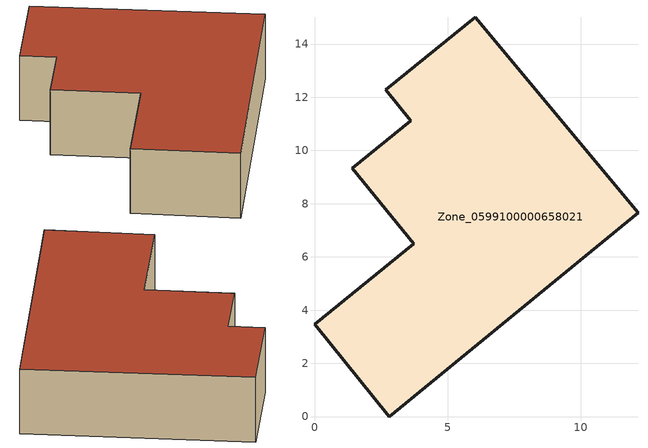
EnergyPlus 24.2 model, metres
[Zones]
Zone_0599100000658021
 floor ground (C_G): 6.04,15 12.16,7.66 2.81,0 0,3.47 3.73,6.49 1.42,9.34 3.62,11.12 2.68,12.29 z0
 wall outside (C_F): 12.16,7.66 6.04,15 2.68,12.29 3.62,11.12 1.42,9.34 3.73,6.49 0,3.47 2.81,0 12.16,7.66 z0:2.95
 roof outside (C_R): 2.81,0 12.16,7.66 6.04,15 2.68,12.29 3.62,11.12 1.42,9.34 3.73,6.49 0,3.47 z2.95
[BUILDING]
Pand.0599100000658021: North Axis=0; Terrain=City; Loads Convergence Tolerance Value=0.04; Temperature Convergence Tolerance Value=0.4; Solar Distribution=FullExterior; Maximum Number of Warmup Days=25; Minimum Number of Warmup Days=1
[Site:Location]
Rotterdam.The.Hague.AP_ZH_NLD Design_Conditions: Latitude=51.96; Longitude=4.45; Time Zone=1; Elevation=-4.5
[SITE:GROUNDTEMPERATURE:BUILDINGSURFACE]
18, 18, 18, 18, 18, 18, 18, 18, 18, 18, 18, 18
[MATERIAL] Thermal Absorptance=0.9; Solar Absorptance=0.7; Visible Absorptance=0.7
Name | Roughness | Thickness | Conductivity | Density | Specific Heat
G.D.1965 | MediumSmooth | 0.15 | 1 | 540 | 1210
F.D.1965 | Rough | 0.3 | 0.857143 | 1920 | 840
R.D.1965 | MediumRough | 0.2 | 0.08 | 1500 | 1000
[CONSTRUCTION]
C_G: G.D.1965
C_F: F.D.1965
C_R: R.D.1965
[ZONE]
Zone_0599100000658021: Type=1; Multiplier=1; Ceiling Height=Autocalculate; Volume=Autocalculate; Floor Area=autocalculate; Part of Total Floor Area=Yes
[ZONEINFILTRATION:DESIGNFLOWRATE]
Infil_Zone_0599100000658021: Zone or ZoneList or Space or SpaceList=Zone_0599100000658021; Schedule=AlwaysOn; Design Flow Rate Calculation Method=Flow/Area; Flow Rate per Floor Area=0.0042; Constant Term Coefficient=1; Temperature Term Coefficient=0; Velocity Term Coefficient=0; Velocity Squared Term Coefficient=0
[HVACTEMPLATE:ZONE:IDEALLOADSAIRSYSTEM]
Zone_0599100000658021: Maximum Heating Supply Air Temperature=50; Minimum Cooling Supply Air Temperature=13; Maximum Heating Supply Air Humidity Ratio=0.0156; Minimum Cooling Supply Air Humidity Ratio=0.0077; Heating Limit=NoLimit; Cooling Limit=NoLimit; Dehumidification Control Type=ConstantSensibleHeatRatio; Cooling Sensible Heat Ratio=0.7; Dehumidification Setpoint=60; Humidification Control Type=None; Humidification Setpoint=30; Outdoor Air Method=None; Outdoor Air Flow Rate per Person=0.00944; Outdoor Air Flow Rate per Zone Floor Area=0; Outdoor Air Flow Rate per Zone=0; Demand Controlled Ventilation Type=None; Outdoor Air Economizer Type=NoEconomizer; Heat Recovery Type=None; Sensible Heat Recovery Effectiveness=0.7; Latent Heat Recovery Effectiveness=0.65
[ZONECONTROL:THERMOSTAT]
ThermostatControl_Zone_0599100000658021: Zone or ZoneList=Zone_0599100000658021; Control Type Schedule=DualSetpointControlType; Control 1=Thermostat_Zone_0599100000658021; Temperature Difference Between Cutout And Setpoint=0
[THERMOSTATSETPOINT:DUALSETPOINT]
Thermostat_Zone_0599100000658021: Heating Setpoint Temperature Schedule=HeatingSetpoint_Zone_0599100000658021; Cooling Setpoint Temperature Schedule=CoolingSetpoint_Zone_0599100000658021
[SCHEDULE:COMPACT]
HeatingSetpoint_Zone_0599100000658021: Through: 12/31, For: AllDays, Until: 24:00, 21
CoolingSetpoint_Zone_0599100000658021: Through: 12/31, For: AllDays, Until: 24:00, 24
DualSetpointControlType: Through: 12/31, For: AllDays, Until: 24:00, 4
AlwaysOn: Through: 12/31, For: AllDays, Until: 24:00, 1
